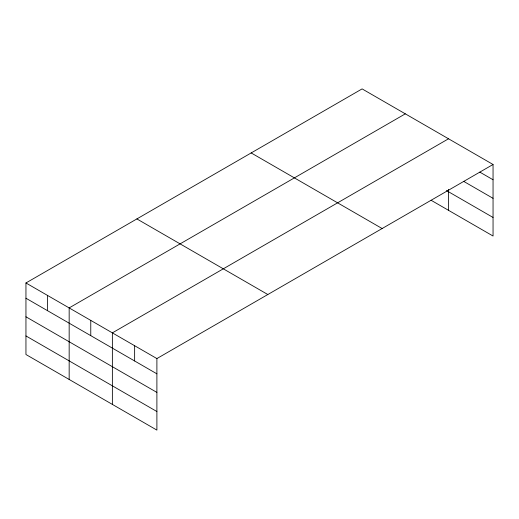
<?xml version="1.0" encoding="UTF-8"?>
<svg xmlns="http://www.w3.org/2000/svg" width="519" height="519" viewBox="0 0 519 519"><rect width="100%" height="100%" fill="white"/><g stroke="black" fill="none" stroke-linecap="round" stroke-linejoin="round"><path stroke-width="0.78" d="M25.95 282.972L156.894 358.571L156.894 430.108L25.95 354.509L25.95 282.972L362.106 88.892L493.05 164.491L493.05 236.028L431.107 200.269M405.32 113.836L69.163 307.916L69.163 379.46M448.526 138.787L112.37 332.867L112.37 404.405M156.894 358.571L493.05 164.491M479.835 172.12L493.05 179.756M463.83 181.455L493.05 198.323M446.437 190.551L493.05 217.461M251.177 152.936L382.12 228.535M136.88 218.921L267.823 294.52M25.95 298.23L156.894 373.829M25.95 316.804L156.894 392.403M25.95 335.936L156.894 411.535M448.526 189.364L448.526 210.325M134.635 345.719L134.635 360.977M90.767 320.392L90.767 335.657M47.553 295.441L47.553 310.706"/></g></svg>
